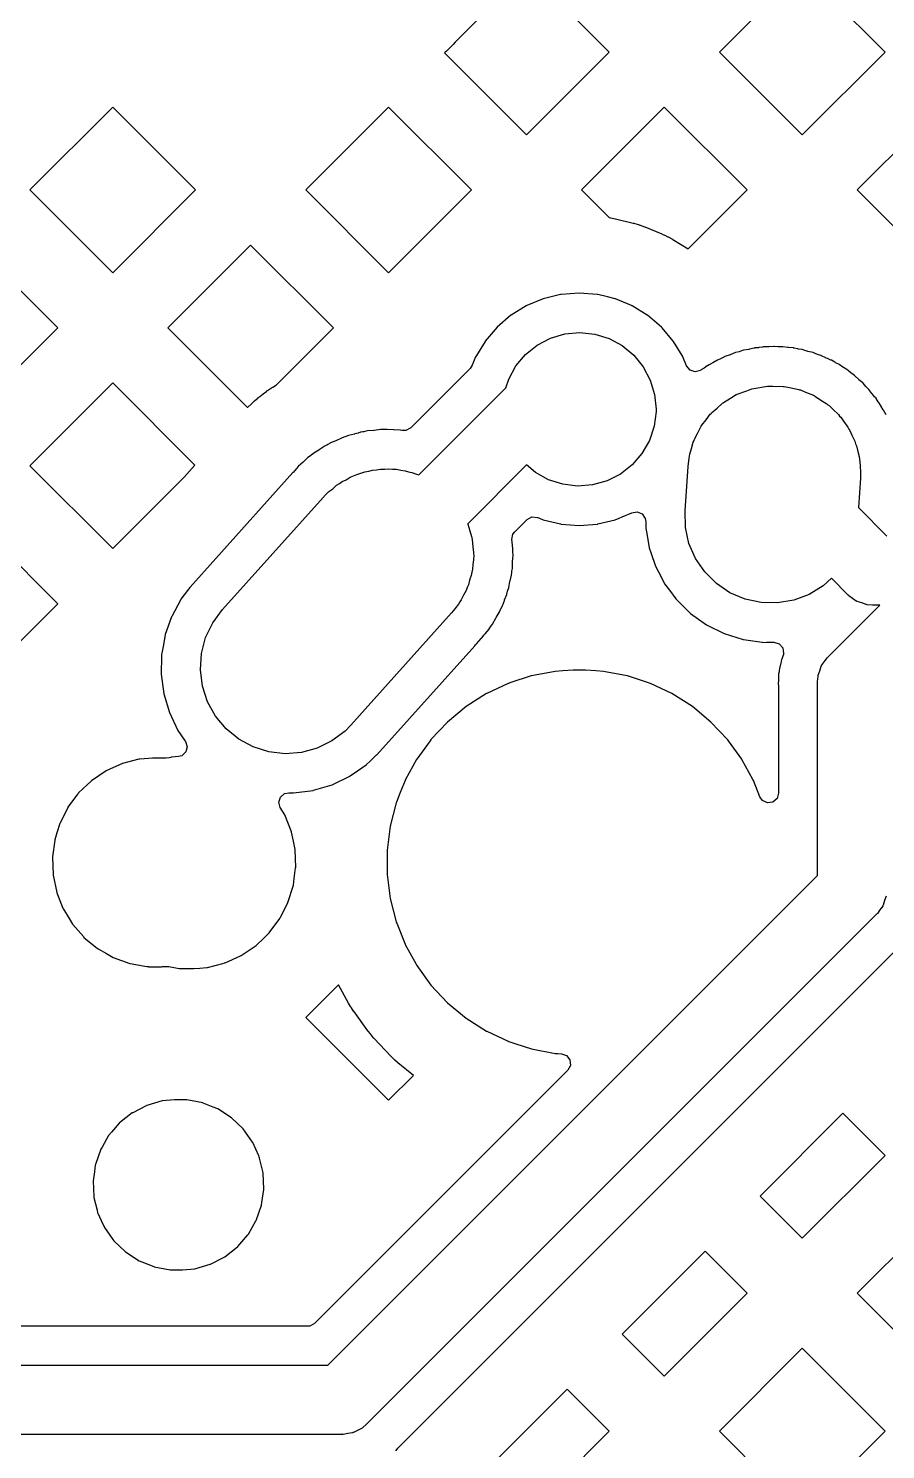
# Model space of a CAD drawing. Extents: x 124.5 to 210, y -114.5 to -26.5.
# Drawn here: x 190.33 to 201.49, y -67.15 to -48.64 of the extents above; entities that cross this region are included whole.
import ezdxf

# ---------------------------------------------------------------- set-up
doc = ezdxf.new("R2010")
doc.units = 0
doc.layers.add('BLACK', color=7, linetype='CONTINUOUS')

msp = doc.modelspace()

# ---------------------------------------------------------------- linework, layer by layer
at = {"layer": 'BLACK', "linetype": 'CONTINUOUS'}
for p, q in [((196.823, -47.8794), (195.884, -48.8181)), ((197.891, -48.9474), (196.823, -47.8794)), ((200.404, -47.8683), (199.325, -48.9474)), ((201.483, -48.9474), (200.404, -47.8683)), ((195.853, -48.854), (195.836, -48.8725)), ((195.858, -48.8493), (195.853, -48.854)), ((195.884, -48.8181), (195.858, -48.8493)), ((195.754, -48.9485), (195.744, -48.9585)), ((195.744, -48.9585), (196.812, -50.0264)), ((195.771, -48.9343), (195.754, -48.9485)), ((195.775, -48.93), (195.771, -48.9343)), ((195.831, -48.877), (195.775, -48.93)), ((195.836, -48.8725), (195.831, -48.877)), ((196.812, -50.0264), (197.891, -48.9474)), ((199.325, -48.9474), (200.404, -50.0264)), ((200.404, -50.0264), (201.483, -48.9474)), ((191.424, -49.6644), (190.345, -50.7434)), ((192.503, -50.7434), (191.424, -49.6644)), ((195.016, -49.6644), (193.937, -50.7434)), ((196.095, -50.7434), (195.016, -49.6644)), ((198.608, -49.6644), (197.529, -50.7434)), ((199.687, -50.7434), (198.608, -49.6644)), ((202.2, -49.6644), (201.121, -50.7434)), ((190.345, -50.7434), (191.424, -51.8225)), ((191.424, -51.8225), (192.503, -50.7434)), ((193.937, -50.7434), (195.016, -51.8225)), ((195.016, -51.8225), (196.095, -50.7434)), ((197.529, -50.7434), (197.889, -51.1033)), ((198.919, -51.5113), (199.687, -50.7434)), ((201.121, -50.7434), (202.2, -51.8225)), ((197.889, -51.1033), (197.905, -51.1059)), ((197.905, -51.1059), (197.91, -51.1067)), ((197.91, -51.1067), (197.969, -51.1184)), ((197.969, -51.1184), (197.973, -51.1195)), ((197.973, -51.1195), (198.204, -51.1749)), ((198.204, -51.1749), (198.209, -51.1762)), ((198.209, -51.1762), (198.267, -51.1924)), ((198.267, -51.1924), (198.271, -51.1938)), ((198.271, -51.1938), (198.29, -51.2)), ((198.29, -51.2), (198.295, -51.2016)), ((198.295, -51.2016), (198.351, -51.2223)), ((198.351, -51.2223), (198.356, -51.2241)), ((198.356, -51.2241), (198.575, -51.3149)), ((198.575, -51.3149), (198.58, -51.3169)), ((198.58, -51.3169), (198.634, -51.342)), ((198.634, -51.342), (198.638, -51.3441)), ((198.638, -51.3441), (198.656, -51.3531)), ((198.656, -51.3531), (198.66, -51.3554)), ((198.66, -51.3554), (198.713, -51.3847)), ((198.713, -51.3847), (198.717, -51.3872)), ((198.717, -51.3872), (198.919, -51.5112)), ((190.707, -52.5395), (189.628, -51.4604)), ((193.22, -51.4604), (192.141, -52.5395)), ((194.299, -52.5395), (193.22, -51.4604)), ((198.919, -51.5112), (198.919, -51.5113)), ((197.028, -52.1628), (196.818, -52.2499)), ((197.032, -52.1609), (197.028, -52.1628)), ((197.028, -52.1628), (197.028, -52.1628)), ((197.133, -52.1367), (197.032, -52.1609)), ((197.258, -52.1066), (197.133, -52.1367)), ((197.263, -52.1055), (197.258, -52.1066)), ((197.258, -52.1066), (197.258, -52.1066)), ((197.5, -52.0868), (197.263, -52.1055)), ((197.737, -52.1055), (197.5, -52.0868)), ((197.742, -52.1066), (197.737, -52.1055)), ((197.867, -52.1367), (197.742, -52.1066)), ((197.742, -52.1066), (197.742, -52.1066)), ((197.968, -52.1609), (197.867, -52.1367)), ((197.972, -52.1628), (197.968, -52.1609)), ((198.182, -52.2499), (197.972, -52.1628)), ((197.972, -52.1628), (197.972, -52.1628)), ((196.611, -52.3758), (196.43, -52.53)), ((196.615, -52.3732), (196.611, -52.3758)), ((196.809, -52.2543), (196.615, -52.3732)), ((196.615, -52.3732), (196.615, -52.3732)), ((196.813, -52.2518), (196.809, -52.2543)), ((196.818, -52.2499), (196.813, -52.2518)), ((196.818, -52.2499), (196.818, -52.2499)), ((198.187, -52.2518), (198.182, -52.2499)), ((198.182, -52.2499), (198.182, -52.2499)), ((198.191, -52.2543), (198.187, -52.2518)), ((198.385, -52.3732), (198.191, -52.2543)), ((198.389, -52.3758), (198.385, -52.3732)), ((198.385, -52.3732), (198.385, -52.3732)), ((198.57, -52.53), (198.389, -52.3758)), ((189.628, -53.6185), (190.707, -52.5395)), ((192.141, -52.5395), (193.177, -53.5756)), ((193.565, -53.2738), (194.299, -52.5395)), ((196.43, -52.53), (196.276, -52.7106)), ((198.578, -52.5395), (198.57, -52.53)), ((198.724, -52.7106), (198.578, -52.5395)), ((196.273, -52.7148), (196.16, -52.8992)), ((196.276, -52.7106), (196.273, -52.7148)), ((196.273, -52.7148), (196.273, -52.7148)), ((196.952, -52.7632), (197.125, -52.6728)), ((197.125, -52.6728), (197.313, -52.6177)), ((197.313, -52.6177), (197.507, -52.6)), ((197.507, -52.6), (197.701, -52.6204)), ((197.701, -52.6204), (197.888, -52.6781)), ((197.888, -52.6781), (198.059, -52.771)), ((198.727, -52.7148), (198.724, -52.7106)), ((198.84, -52.8992), (198.727, -52.7148)), ((198.727, -52.7148), (198.727, -52.7148)), ((196.15, -52.9176), (196.105, -53.0259)), ((196.152, -52.913), (196.15, -52.9176)), ((196.15, -52.9176), (196.15, -52.9176)), ((196.16, -52.8992), (196.152, -52.913)), ((196.675, -53.035), (196.8, -52.8855)), ((196.8, -52.8855), (196.952, -52.7632)), ((198.059, -52.771), (198.21, -52.8954)), ((198.21, -52.8954), (198.333, -53.0466)), ((198.848, -52.913), (198.84, -52.8992)), ((198.85, -52.9176), (198.848, -52.913)), ((198.898, -53.0331), (198.85, -52.9176)), ((198.85, -52.9176), (198.85, -52.9176)), ((199.392, -52.9151), (199.35, -52.9371)), ((199.397, -52.9128), (199.392, -52.9151)), ((199.392, -52.9151), (199.392, -52.9151)), ((199.465, -52.8899), (199.397, -52.9128)), ((199.473, -52.8869), (199.465, -52.8899)), ((199.534, -52.8616), (199.473, -52.8869)), ((199.581, -52.8504), (199.534, -52.8616)), ((199.591, -52.8473), (199.581, -52.8504)), ((199.64, -52.8308), (199.591, -52.8473)), ((199.645, -52.83), (199.64, -52.8308)), ((199.71, -52.819), (199.645, -52.83)), ((199.645, -52.83), (199.645, -52.83)), ((199.718, -52.8173), (199.71, -52.819)), ((199.779, -52.8028), (199.718, -52.8173)), ((199.784, -52.8016), (199.779, -52.8028)), ((199.779, -52.8028), (199.779, -52.8028)), ((199.789, -52.8012), (199.784, -52.8016)), ((199.833, -52.7978), (199.789, -52.8012)), ((199.789, -52.8012), (199.789, -52.8012)), ((199.844, -52.7964), (199.833, -52.7978)), ((199.889, -52.7887), (199.844, -52.7964)), ((199.894, -52.7879), (199.889, -52.7887)), ((199.889, -52.7887), (199.889, -52.7887)), ((199.899, -52.7879), (199.894, -52.7879)), ((199.961, -52.7872), (199.899, -52.7879)), ((199.899, -52.7879), (199.899, -52.7879)), ((199.964, -52.7872), (199.961, -52.7872)), ((199.972, -52.7868), (199.964, -52.7872)), ((200.035, -52.7818), (199.972, -52.7868)), ((200.04, -52.7814), (200.035, -52.7818)), ((200.045, -52.7818), (200.04, -52.7814)), ((200.09, -52.7854), (200.045, -52.7818)), ((200.101, -52.7857), (200.09, -52.7854)), ((200.127, -52.7855), (200.101, -52.7857)), ((200.151, -52.7852), (200.127, -52.7855)), ((200.219, -52.7952), (200.151, -52.7852)), ((200.227, -52.7962), (200.219, -52.7952)), ((200.291, -52.8012), (200.227, -52.7962)), ((200.296, -52.8016), (200.291, -52.8012)), ((200.291, -52.8012), (200.291, -52.8012)), ((200.301, -52.8028), (200.296, -52.8016)), ((200.346, -52.8134), (200.301, -52.8028)), ((200.301, -52.8028), (200.301, -52.8028)), ((200.357, -52.8156), (200.346, -52.8134)), ((200.4, -52.822), (200.357, -52.8156)), ((200.405, -52.8228), (200.4, -52.822)), ((200.4, -52.822), (200.4, -52.822)), ((200.453, -52.8376), (200.405, -52.8228)), ((200.47, -52.843), (200.453, -52.8376)), ((200.478, -52.8452), (200.47, -52.843)), ((200.546, -52.8616), (200.478, -52.8452)), ((200.583, -52.877), (200.546, -52.8616)), ((200.594, -52.8813), (200.583, -52.877)), ((200.604, -52.8851), (200.594, -52.8813)), ((200.646, -52.8982), (200.604, -52.8851)), ((200.651, -52.8997), (200.646, -52.8982)), ((200.646, -52.8982), (200.646, -52.8982)), ((200.655, -52.9019), (200.651, -52.8997)), ((200.71, -52.9292), (200.655, -52.9019)), ((200.655, -52.9019), (200.655, -52.9019)), ((200.718, -52.9328), (200.71, -52.9292)), ((200.735, -52.9397), (200.718, -52.9328)), ((196.078, -53.0668), (195.305, -53.8398)), ((196.105, -53.0259), (196.078, -53.0668)), ((196.581, -53.2061), (196.675, -53.035)), ((198.333, -53.0466), (198.425, -53.2189)), ((198.944, -53.0894), (198.898, -53.0331)), ((199.012, -53.1109), (198.944, -53.0894)), ((199.08, -53.0923), (199.012, -53.1109)), ((199.081, -53.0918), (199.08, -53.0923)), ((199.117, -53.0699), (199.081, -53.0918)), ((199.126, -53.0636), (199.117, -53.0699)), ((199.165, -53.0349), (199.126, -53.0636)), ((199.169, -53.0319), (199.165, -53.0349)), ((199.194, -53.019), (199.169, -53.0319)), ((199.233, -52.9983), (199.194, -53.019)), ((199.241, -52.9941), (199.233, -52.9983)), ((199.292, -52.9626), (199.241, -52.9941)), ((199.296, -52.96), (199.292, -52.9626)), ((199.292, -52.9626), (199.292, -52.9626)), ((199.301, -52.9581), (199.296, -52.96)), ((199.34, -52.9419), (199.301, -52.9581)), ((199.301, -52.9581), (199.301, -52.9581)), ((199.35, -52.9371), (199.34, -52.9419)), ((200.779, -52.9581), (200.735, -52.9397)), ((200.784, -52.96), (200.779, -52.9581)), ((200.779, -52.9581), (200.779, -52.9581)), ((200.808, -52.9747), (200.784, -52.96)), ((200.828, -52.9873), (200.808, -52.9747)), ((200.838, -52.9927), (200.828, -52.9873)), ((200.881, -53.014), (200.838, -52.9927)), ((200.885, -53.0169), (200.881, -53.014)), ((200.934, -53.0519), (200.885, -53.0169)), ((200.885, -53.0169), (200.885, -53.0169)), ((200.942, -53.0567), (200.934, -53.0519)), ((200.999, -53.0918), (200.942, -53.0567)), ((201.003, -53.0944), (200.999, -53.0918)), ((200.999, -53.0918), (200.999, -53.0918)), ((201.007, -53.0976), (201.003, -53.0944)), ((201.043, -53.1287), (201.007, -53.0976)), ((201.007, -53.0976), (201.007, -53.0976)), ((191.424, -53.2565), (190.345, -54.3355)), ((192.495, -54.3276), (191.424, -53.2565)), ((193.507, -53.3098), (193.555, -53.2802)), ((193.555, -53.2802), (193.565, -53.2738)), ((196.545, -53.3184), (196.581, -53.2061)), ((198.425, -53.2189), (198.481, -53.4058)), ((199.749, -53.3333), (199.952, -53.2985)), ((199.952, -53.2985), (199.954, -53.2985)), ((199.954, -53.2985), (199.957, -53.298)), ((199.957, -53.298), (200.02, -53.2994)), ((200.02, -53.2994), (200.158, -53.3012)), ((200.158, -53.3012), (200.164, -53.3025)), ((200.164, -53.3025), (200.171, -53.3027)), ((200.171, -53.3027), (200.24, -53.3176)), ((201.052, -53.1356), (201.043, -53.1287)), ((201.087, -53.1601), (201.052, -53.1356)), ((201.091, -53.1629), (201.087, -53.1601)), ((201.087, -53.1601), (201.087, -53.1601)), ((201.094, -53.1664), (201.091, -53.1629)), ((201.137, -53.2081), (201.094, -53.1664)), ((201.143, -53.2139), (201.137, -53.2081)), ((201.193, -53.2565), (201.143, -53.2139)), ((201.199, -53.2614), (201.193, -53.2565)), ((201.233, -53.3021), (201.199, -53.2614)), ((201.241, -53.3103), (201.233, -53.3021)), ((193.271, -53.4908), (193.316, -53.4512)), ((193.316, -53.4512), (193.32, -53.448)), ((193.32, -53.448), (193.335, -53.4356)), ((193.335, -53.4356), (193.339, -53.4325)), ((193.339, -53.4325), (193.385, -53.3981)), ((193.385, -53.3981), (193.429, -53.3632)), ((193.429, -53.3632), (193.433, -53.3602)), ((193.433, -53.3602), (193.449, -53.3486)), ((193.449, -53.3486), (193.453, -53.3457)), ((193.453, -53.3457), (193.503, -53.3125)), ((193.503, -53.3125), (193.507, -53.3098)), ((195.409, -54.4546), (196.545, -53.3184)), ((198.481, -53.4058), (198.5, -53.6)), ((199.379, -53.5099), (199.468, -53.4566)), ((199.468, -53.4566), (199.546, -53.4088)), ((199.546, -53.4088), (199.552, -53.4066)), ((199.552, -53.4066), (199.556, -53.4046)), ((199.556, -53.4046), (199.681, -53.3584)), ((199.681, -53.3584), (199.746, -53.3338)), ((199.746, -53.3338), (199.748, -53.3335)), ((199.748, -53.3335), (199.749, -53.3333)), ((200.24, -53.3176), (200.36, -53.3413)), ((200.36, -53.3413), (200.37, -53.3456)), ((200.37, -53.3456), (200.38, -53.3476)), ((200.38, -53.3476), (200.446, -53.3758)), ((200.446, -53.3758), (200.551, -53.4176)), ((200.551, -53.4176), (200.564, -53.4262)), ((200.564, -53.4262), (200.576, -53.4313)), ((200.576, -53.4313), (200.635, -53.4707)), ((200.635, -53.4707), (200.725, -53.5275)), ((201.274, -53.3428), (201.241, -53.3103)), ((201.312, -53.3941), (201.274, -53.3428)), ((201.318, -53.4008), (201.312, -53.3941)), ((201.347, -53.4353), (201.318, -53.4008)), ((201.366, -53.4569), (201.347, -53.4353)), ((201.368, -53.4611), (201.366, -53.4569)), ((201.394, -53.503), (201.368, -53.4611)), ((201.368, -53.4611), (201.368, -53.4611)), ((193.177, -53.5756), (193.179, -53.5736)), ((193.179, -53.5736), (193.183, -53.5703)), ((193.183, -53.5703), (193.226, -53.5335)), ((193.226, -53.5335), (193.267, -53.4941)), ((193.267, -53.4941), (193.271, -53.4908)), ((198.5, -53.6279), (198.475, -53.8215)), ((198.5, -53.6), (198.5, -53.6279)), ((199.151, -53.7385), (199.206, -53.6643)), ((199.206, -53.6643), (199.217, -53.6543)), ((199.217, -53.6543), (199.224, -53.6456)), ((199.224, -53.6456), (199.295, -53.5836)), ((199.295, -53.5836), (199.364, -53.5203)), ((199.364, -53.5203), (199.373, -53.5148)), ((199.373, -53.5148), (199.379, -53.5099)), ((200.725, -53.5275), (200.74, -53.5415)), ((200.74, -53.5415), (200.754, -53.5506)), ((200.754, -53.5506), (200.802, -53.5989)), ((200.802, -53.5989), (200.876, -53.6672)), ((200.876, -53.6672), (200.891, -53.6875)), ((201.4, -53.5123), (201.394, -53.503)), ((201.425, -53.5453), (201.4, -53.5123)), ((201.428, -53.5492), (201.425, -53.5453)), ((201.425, -53.5453), (201.425, -53.5453)), ((201.43, -53.5536), (201.428, -53.5492)), ((201.457, -53.6052), (201.43, -53.5536)), ((201.43, -53.5536), (201.43, -53.5536)), ((201.461, -53.6127), (201.457, -53.6052)), ((201.497, -53.6719), (201.461, -53.6127)), ((195.305, -53.8398), (195.242, -53.8738)), ((198.475, -53.8215), (198.414, -54.0067)), ((199.039, -53.9164), (199.078, -53.8355)), ((199.078, -53.8355), (199.09, -53.8202)), ((199.09, -53.8202), (199.096, -53.8073)), ((199.096, -53.8073), (199.151, -53.7385)), ((200.891, -53.6875), (200.905, -53.7014)), ((200.905, -53.7014), (200.942, -53.7559)), ((200.942, -53.7559), (200.999, -53.8322)), ((200.999, -53.8322), (201.012, -53.8589)), ((194.256, -54.04), (194.224, -54.0598)), ((194.261, -54.0381), (194.256, -54.04)), ((194.331, -54.0091), (194.261, -54.0381)), ((194.261, -54.0381), (194.261, -54.0381)), ((194.337, -54.0064), (194.331, -54.0091)), ((194.396, -53.9779), (194.337, -54.0064)), ((194.41, -53.9713), (194.396, -53.9779)), ((194.447, -53.9604), (194.41, -53.9713)), ((194.459, -53.9561), (194.447, -53.9604)), ((194.494, -53.9416), (194.459, -53.9561)), ((194.572, -53.9228), (194.494, -53.9416)), ((194.579, -53.921), (194.572, -53.9228)), ((194.619, -53.9091), (194.579, -53.921)), ((194.652, -53.8993), (194.619, -53.9091)), ((194.657, -53.8978), (194.652, -53.8993)), ((194.652, -53.8993), (194.652, -53.8993)), ((194.661, -53.8972), (194.657, -53.8978)), ((194.681, -53.8945), (194.661, -53.8972)), ((194.661, -53.8972), (194.661, -53.8972)), ((194.694, -53.8928), (194.681, -53.8945)), ((194.707, -53.8904), (194.694, -53.8928)), ((194.744, -53.8816), (194.707, -53.8904)), ((194.824, -53.8753), (194.744, -53.8816)), ((194.831, -53.8746), (194.824, -53.8753)), ((194.911, -53.8638), (194.831, -53.8746)), ((194.916, -53.864), (194.911, -53.8638)), ((194.949, -53.8648), (194.916, -53.864)), ((194.916, -53.864), (194.916, -53.864)), ((194.962, -53.8644), (194.949, -53.8648)), ((194.995, -53.8618), (194.962, -53.8644)), ((195, -53.8614), (194.995, -53.8618)), ((194.995, -53.8618), (194.995, -53.8618)), ((195.081, -53.8678), (195, -53.8614)), ((195.087, -53.8681), (195.081, -53.8678)), ((195.168, -53.8701), (195.087, -53.8681)), ((195.173, -53.871), (195.168, -53.8701)), ((195.193, -53.8746), (195.173, -53.871)), ((195.173, -53.871), (195.173, -53.871)), ((195.242, -53.8738), (195.193, -53.8746)), ((198.414, -54.0067), (198.317, -54.1764)), ((198.963, -54.1113), (198.985, -54.0278)), ((198.985, -54.0278), (198.995, -54.007)), ((198.995, -54.007), (199.001, -53.9895)), ((199.001, -53.9895), (199.039, -53.9164)), ((201.012, -53.8589), (201.025, -53.878)), ((201.025, -53.878), (201.051, -53.9362)), ((201.051, -53.9362), (201.09, -54.0168)), ((201.09, -54.0168), (201.1, -54.0499)), ((193.967, -54.2284), (193.908, -54.2844)), ((193.998, -54.2068), (193.967, -54.2284)), ((194.008, -54.1989), (193.998, -54.2068)), ((194.037, -54.1744), (194.008, -54.1989)), ((194.041, -54.1718), (194.037, -54.1744)), ((194.106, -54.1322), (194.041, -54.1718)), ((194.041, -54.1718), (194.041, -54.1718)), ((194.111, -54.1285), (194.106, -54.1322)), ((194.178, -54.0824), (194.111, -54.1285)), ((194.183, -54.0803), (194.178, -54.0824)), ((194.213, -54.066), (194.183, -54.0803)), ((194.183, -54.0803), (194.183, -54.0803)), ((194.224, -54.0598), (194.213, -54.066)), ((198.317, -54.1764), (198.19, -54.3242)), ((198.93, -54.2343), (198.937, -54.208)), ((198.937, -54.208), (198.94, -54.1861)), ((198.94, -54.1861), (198.963, -54.1113)), ((201.1, -54.0499), (201.11, -54.0742)), ((201.11, -54.0742), (201.123, -54.1335)), ((201.123, -54.1335), (201.146, -54.215)), ((201.146, -54.215), (201.15, -54.2537)), ((190.345, -54.3355), (191.424, -55.4146)), ((192.356, -54.4824), (192.495, -54.3276)), ((193.838, -54.3451), (193.772, -54.4224)), ((193.841, -54.3414), (193.838, -54.3451)), ((193.838, -54.3451), (193.838, -54.3451)), ((193.845, -54.3382), (193.841, -54.3414)), ((193.903, -54.2889), (193.845, -54.3382)), ((193.845, -54.3382), (193.845, -54.3382)), ((193.908, -54.2844), (193.903, -54.2889)), ((194.654, -54.4334), (194.709, -54.4133)), ((194.709, -54.4133), (194.761, -54.4044)), ((194.761, -54.4044), (194.809, -54.3914)), ((194.809, -54.3914), (194.859, -54.3876)), ((194.859, -54.3876), (194.912, -54.3785)), ((194.912, -54.3785), (194.969, -54.3792)), ((194.969, -54.3792), (195.022, -54.3752)), ((195.022, -54.3752), (195.068, -54.3805)), ((195.068, -54.3805), (195.118, -54.3812)), ((195.118, -54.3812), (195.178, -54.3931)), ((195.178, -54.3931), (195.234, -54.3996)), ((195.234, -54.3996), (195.275, -54.4124)), ((195.275, -54.4124), (195.32, -54.4213)), ((196.814, -54.3227), (196.047, -55.0897)), ((196.929, -54.4211), (196.814, -54.3227)), ((198.19, -54.3242), (198.036, -54.4443)), ((198.878, -54.9235), (198.917, -54.3435)), ((198.917, -54.3435), (198.93, -54.2343)), ((201.15, -54.2537), (201.156, -54.2829)), ((201.156, -54.2829), (201.158, -54.3408)), ((201.158, -54.3408), (201.165, -54.42)), ((191.424, -55.4146), (192.356, -54.4824)), ((193.77, -54.4247), (192.433, -55.915)), ((193.772, -54.4224), (193.77, -54.4247)), ((194.289, -54.6338), (194.339, -54.5899)), ((194.339, -54.5899), (194.377, -54.5671)), ((194.377, -54.5671), (194.411, -54.5418)), ((194.411, -54.5418), (194.462, -54.5165)), ((194.462, -54.5165), (194.516, -54.4846)), ((194.516, -54.4846), (194.561, -54.4678)), ((194.561, -54.4678), (194.602, -54.4476)), ((194.602, -54.4476), (194.654, -54.4334)), ((195.32, -54.4213), (195.381, -54.4457)), ((195.381, -54.4457), (195.409, -54.4546)), ((197.1, -54.5164), (196.929, -54.4211)), ((197.285, -54.5767), (197.1, -54.5164)), ((197.479, -54.5998), (197.285, -54.5767)), ((197.674, -54.5848), (197.479, -54.5998)), ((197.862, -54.5323), (197.674, -54.5848)), ((198.036, -54.4443), (197.862, -54.5323)), ((201.162, -54.4965), (201.136, -54.8794)), ((201.163, -54.4789), (201.162, -54.4905)), ((201.162, -54.4905), (201.162, -54.4965)), ((201.165, -54.42), (201.163, -54.4789)), ((192.853, -56.2087), (194.163, -54.7487)), ((194.163, -54.7487), (194.178, -54.7332)), ((194.178, -54.7332), (194.184, -54.7256)), ((194.184, -54.7256), (194.195, -54.7155)), ((194.195, -54.7155), (194.24, -54.6706)), ((194.24, -54.6706), (194.289, -54.6338)), ((198.059, -55.0013), (198.187, -54.9482)), ((198.187, -54.9488), (198.254, -54.9363)), ((198.187, -54.9482), (198.187, -54.9488)), ((198.254, -54.9363), (198.319, -54.963)), ((198.319, -54.963), (198.36, -55.021)), ((198.883, -55.1371), (198.878, -54.9235)), ((201.136, -54.8794), (201.506, -55.25)), ((190.707, -56.1316), (189.628, -55.0525)), ((196.047, -55.0897), (196.05, -55.0968)), ((196.05, -55.0968), (196.075, -55.1832)), ((196.659, -55.1965), (196.82, -55.0354)), ((196.82, -55.0354), (196.882, -55.0013)), ((196.882, -55.0013), (196.957, -55.0081)), ((196.957, -55.0081), (196.981, -55.0176)), ((196.981, -55.0176), (197.032, -55.0391)), ((197.032, -55.0391), (197.088, -55.0525)), ((197.088, -55.0525), (197.258, -55.0934)), ((197.258, -55.0934), (197.258, -55.0934)), ((197.258, -55.0934), (197.263, -55.0945)), ((197.263, -55.0945), (197.5, -55.1132)), ((197.5, -55.1132), (197.737, -55.0945)), ((197.737, -55.0945), (197.742, -55.0934)), ((197.742, -55.0934), (197.912, -55.0525)), ((197.742, -55.0934), (197.742, -55.0934)), ((197.912, -55.0525), (197.968, -55.0391)), ((197.968, -55.0391), (198.019, -55.0176)), ((198.019, -55.0176), (198.059, -55.0013)), ((198.36, -55.021), (198.367, -55.0603)), ((198.367, -55.0603), (198.368, -55.1307)), ((198.368, -55.1307), (198.368, -55.1457)), ((198.368, -55.1457), (198.385, -55.2437)), ((198.929, -55.3458), (198.883, -55.1371)), ((196.075, -55.1832), (196.098, -55.2546)), ((196.098, -55.2546), (196.1, -55.2746)), ((196.1, -55.2746), (196.106, -55.295)), ((196.106, -55.295), (196.115, -55.3903)), ((196.622, -55.2955), (196.637, -55.226)), ((196.625, -55.3245), (196.622, -55.2955)), ((196.625, -55.3313), (196.625, -55.3245)), ((196.636, -55.4114), (196.625, -55.3313)), ((196.637, -55.226), (196.659, -55.1965)), ((198.385, -55.2437), (198.407, -55.3788)), ((196.115, -55.3903), (196.124, -55.4666)), ((196.124, -55.4666), (196.123, -55.4829)), ((196.123, -55.4829), (196.125, -55.5)), ((196.125, -55.5), (196.123, -55.5589)), ((196.635, -55.4492), (196.636, -55.4163)), ((196.636, -55.4621), (196.635, -55.4492)), ((196.635, -55.5441), (196.639, -55.5)), ((196.636, -55.4163), (196.636, -55.4114)), ((196.636, -55.4163), (196.636, -55.4163)), ((196.638, -55.4951), (196.636, -55.4621)), ((196.639, -55.5), (196.638, -55.4951)), ((198.407, -55.3788), (198.411, -55.3992)), ((198.411, -55.3992), (198.412, -55.4039)), ((198.412, -55.4039), (198.432, -55.4633)), ((198.432, -55.4633), (198.493, -55.6429)), ((199.014, -55.542), (198.929, -55.3458)), ((196.111, -55.6799), (196.1, -55.7194)), ((196.114, -55.6219), (196.111, -55.6799)), ((196.123, -55.5589), (196.114, -55.6219)), ((196.621, -55.7184), (196.623, -55.7056)), ((196.623, -55.7056), (196.629, -55.6733)), ((196.629, -55.6733), (196.63, -55.6684)), ((196.629, -55.6733), (196.629, -55.6733)), ((196.63, -55.6684), (196.632, -55.5877)), ((196.632, -55.5809), (196.635, -55.5441)), ((196.632, -55.5877), (196.632, -55.5809)), ((198.493, -55.6429), (198.532, -55.7184)), ((199.134, -55.7186), (199.014, -55.542)), ((196.056, -55.8866), (196.04, -55.9201)), ((196.072, -55.8271), (196.056, -55.8866)), ((196.094, -55.7626), (196.072, -55.8271)), ((196.1, -55.7194), (196.094, -55.7626)), ((196.583, -55.9213), (196.598, -55.8419)), ((196.598, -55.8419), (196.599, -55.8352)), ((196.599, -55.8352), (196.617, -55.7611)), ((196.617, -55.7611), (196.618, -55.7563)), ((196.617, -55.7611), (196.617, -55.7611)), ((196.618, -55.7563), (196.62, -55.7303)), ((196.62, -55.7303), (196.621, -55.7184)), ((198.532, -55.7184), (198.588, -55.8242)), ((198.588, -55.8242), (198.612, -55.8707)), ((198.612, -55.8707), (198.674, -55.9547)), ((199.286, -55.8693), (199.134, -55.7186)), ((199.463, -55.9887), (199.286, -55.8693)), ((200.784, -55.8006), (200.675, -55.8996)), ((201.002, -56.0182), (200.784, -55.8006)), ((192.31, -56.0771), (192.192, -56.2962)), ((192.312, -56.0743), (192.31, -56.0771)), ((192.314, -56.07), (192.312, -56.0743)), ((192.324, -56.0572), (192.314, -56.07)), ((192.43, -55.9188), (192.324, -56.0572)), ((192.431, -55.9169), (192.43, -55.9188)), ((192.43, -55.9188), (192.43, -55.9188)), ((192.433, -55.915), (192.431, -55.9169)), ((192.433, -55.915), (192.433, -55.915)), ((195.992, -56.0209), (195.964, -56.0794)), ((196.028, -55.9576), (195.992, -56.0209)), ((196.04, -55.9201), (196.028, -55.9576)), ((196.527, -56.0813), (196.556, -56.0109)), ((196.556, -56.0109), (196.558, -56.0063)), ((196.558, -56.0063), (196.567, -55.9694)), ((196.567, -55.9694), (196.571, -55.957)), ((196.571, -55.957), (196.582, -55.926)), ((196.582, -55.926), (196.583, -55.9213)), ((196.582, -55.926), (196.582, -55.926)), ((198.674, -55.9547), (198.76, -56.07)), ((198.76, -56.07), (198.765, -56.0771)), ((198.765, -56.0771), (198.769, -56.0806)), ((199.66, -56.0723), (199.463, -55.9887)), ((199.869, -56.1173), (199.66, -56.0723)), ((200.493, -56.0111), (200.293, -56.0862)), ((200.675, -55.8996), (200.493, -56.0111)), ((201.008, -56.0224), (201.002, -56.0182)), ((201.012, -56.028), (201.008, -56.0224)), ((201.061, -56.0621), (201.012, -56.028)), ((201.109, -56.0977), (201.061, -56.0621)), ((189.628, -57.2106), (190.707, -56.1316)), ((192.726, -56.3806), (192.853, -56.2087)), ((195.837, -56.2513), (194.527, -57.7113)), ((195.878, -56.1966), (195.837, -56.2513)), ((195.927, -56.1372), (195.878, -56.1966)), ((195.944, -56.1063), (195.927, -56.1372)), ((195.964, -56.0794), (195.944, -56.1063)), ((196.418, -56.3131), (196.457, -56.2481)), ((196.457, -56.2481), (196.46, -56.2439)), ((196.46, -56.2439), (196.462, -56.2393)), ((196.462, -56.2393), (196.475, -56.2088)), ((196.462, -56.2393), (196.462, -56.2393)), ((196.475, -56.2088), (196.48, -56.1971)), ((196.48, -56.1971), (196.496, -56.1682)), ((196.496, -56.1682), (196.498, -56.1638)), ((196.496, -56.1682), (196.496, -56.1682)), ((196.498, -56.1638), (196.5, -56.1592)), ((196.5, -56.1592), (196.525, -56.0877)), ((196.5, -56.1592), (196.5, -56.1592)), ((196.525, -56.0877), (196.527, -56.0813)), ((198.769, -56.0806), (198.769, -56.0806)), ((198.769, -56.0806), (198.795, -56.1067)), ((198.795, -56.1067), (198.949, -56.257)), ((198.949, -56.257), (199.159, -56.406)), ((200.082, -56.122), (199.869, -56.1173)), ((200.293, -56.0862), (200.082, -56.122)), ((200.737, -56.8268), (201.414, -56.15)), ((201.116, -56.1001), (201.109, -56.0977)), ((201.122, -56.1041), (201.116, -56.1001)), ((201.179, -56.1222), (201.122, -56.1041)), ((201.236, -56.142), (201.179, -56.1222)), ((201.243, -56.1423), (201.236, -56.142)), ((201.25, -56.1445), (201.243, -56.1423)), ((201.32, -56.15), (201.25, -56.1445)), ((201.414, -56.15), (201.32, -56.15)), ((192.19, -56.3008), (192.108, -56.534)), ((192.192, -56.2962), (192.19, -56.3008)), ((192.19, -56.3008), (192.19, -56.3008)), ((192.634, -56.5734), (192.726, -56.3806)), ((196.328, -56.4589), (196.345, -56.4307)), ((196.345, -56.4307), (196.353, -56.42)), ((196.353, -56.42), (196.373, -56.394)), ((196.373, -56.3939), (196.376, -56.39)), ((196.373, -56.394), (196.373, -56.3939)), ((196.376, -56.39), (196.414, -56.319)), ((196.414, -56.319), (196.418, -56.3131)), ((199.159, -56.406), (199.389, -56.5203)), ((192.107, -56.5387), (192.079, -56.6893)), ((192.108, -56.534), (192.107, -56.5387)), ((192.108, -56.534), (192.108, -56.534)), ((192.579, -56.7801), (192.634, -56.5734)), ((196.162, -56.6549), (196.221, -56.5852)), ((196.221, -56.5852), (196.229, -56.5768)), ((196.229, -56.5768), (196.231, -56.5745)), ((196.231, -56.5745), (196.247, -56.5556)), ((196.247, -56.5556), (196.259, -56.5431)), ((196.259, -56.5431), (196.262, -56.5382)), ((196.262, -56.5382), (196.269, -56.5301)), ((196.269, -56.5301), (196.273, -56.5249)), ((196.273, -56.5249), (196.326, -56.4631)), ((196.326, -56.4631), (196.328, -56.4589)), ((196.328, -56.4589), (196.328, -56.4589)), ((199.389, -56.5203), (199.634, -56.5972)), ((199.634, -56.5972), (199.639, -56.5979)), ((199.639, -56.5979), (199.639, -56.5979)), ((199.639, -56.5979), (199.884, -56.634)), ((199.884, -56.634), (199.884, -56.634)), ((199.884, -56.634), (199.889, -56.6348)), ((199.889, -56.6348), (199.937, -56.6342)), ((199.937, -56.6342), (200.036, -56.6332)), ((200.036, -56.6332), (200.104, -56.6525)), ((192.06, -56.7916), (192.059, -56.8537)), ((192.063, -56.775), (192.06, -56.7916)), ((192.079, -56.6893), (192.063, -56.775)), ((192.565, -56.9934), (192.579, -56.7801)), ((194.863, -58.0987), (196.138, -56.678)), ((196.138, -56.678), (196.15, -56.6663)), ((196.15, -56.6663), (196.155, -56.6618)), ((196.155, -56.6618), (196.159, -56.6586)), ((196.155, -56.6618), (196.155, -56.6618)), ((196.159, -56.6586), (196.162, -56.6549)), ((196.162, -56.6549), (196.162, -56.6549)), ((200.104, -56.6525), (200.151, -56.7057)), ((200.153, -56.8134), (200.147, -56.8287)), ((200.151, -56.7057), (200.162, -56.7758)), ((200.159, -56.7939), (200.153, -56.8134)), ((200.162, -56.7758), (200.159, -56.7939)), ((192.059, -56.8537), (192.055, -57.0122)), ((192.592, -57.2054), (192.565, -56.9934)), ((197.419, -56.9977), (197.285, -57.0062)), ((197.421, -56.9976), (197.419, -56.9977)), ((197.419, -56.9977), (197.419, -56.9977)), ((197.579, -56.9976), (197.421, -56.9976)), ((197.581, -56.9977), (197.579, -56.9976)), ((197.715, -57.0062), (197.581, -56.9977)), ((197.581, -56.9977), (197.581, -56.9977)), ((200.105, -57.0015), (200.102, -57.0176)), ((200.107, -56.9744), (200.105, -57.0015)), ((200.105, -57.0015), (200.105, -57.0015)), ((200.123, -56.919), (200.107, -56.9744)), ((200.125, -56.9101), (200.123, -56.919)), ((200.135, -56.8599), (200.125, -56.9101)), ((200.137, -56.8537), (200.135, -56.8599)), ((200.135, -56.8599), (200.135, -56.8599)), ((200.147, -56.8287), (200.137, -56.8537)), ((200.613, -57.0607), (200.633, -57.0042)), ((200.633, -57.0042), (200.651, -56.947)), ((200.651, -56.947), (200.655, -56.9412)), ((200.655, -56.9412), (200.657, -56.9344)), ((200.657, -56.9344), (200.693, -56.8862)), ((200.693, -56.8862), (200.727, -56.837)), ((200.727, -56.837), (200.733, -56.8325)), ((200.733, -56.8325), (200.737, -56.8268)), ((192.055, -57.0122), (192.054, -57.0486)), ((192.054, -57.0486), (192.088, -57.3035)), ((196.573, -57.1704), (196.296, -57.3011)), ((196.577, -57.1687), (196.573, -57.1704)), ((196.573, -57.1704), (196.573, -57.1704)), ((196.597, -57.1622), (196.577, -57.1687)), ((196.873, -57.0727), (196.597, -57.1622)), ((196.876, -57.0714), (196.873, -57.0727)), ((196.873, -57.0727), (196.873, -57.0727)), ((197.186, -57.0124), (196.876, -57.0714)), ((197.285, -57.0062), (197.186, -57.0124)), ((197.814, -57.0124), (197.715, -57.0062)), ((198.124, -57.0714), (197.814, -57.0124)), ((198.127, -57.0727), (198.124, -57.0714)), ((198.403, -57.1622), (198.127, -57.0727)), ((198.127, -57.0727), (198.127, -57.0727)), ((198.423, -57.1687), (198.403, -57.1622)), ((198.427, -57.1704), (198.423, -57.1687)), ((198.704, -57.3011), (198.427, -57.1704)), ((198.427, -57.1704), (198.427, -57.1704)), ((200.094, -57.1372), (200.092, -57.1685)), ((200.092, -57.1685), (200.093, -57.1749)), ((200.093, -57.1749), (200.096, -57.1975)), ((200.096, -57.1129), (200.094, -57.1372)), ((200.097, -57.0443), (200.096, -57.0507)), ((200.096, -57.0507), (200.096, -57.1032)), ((200.096, -57.1032), (200.096, -57.1129)), ((200.102, -57.0176), (200.097, -57.0443)), ((200.605, -57.145), (200.611, -57.0746)), ((200.605, -59.6716), (200.605, -57.145)), ((200.611, -57.0746), (200.613, -57.0678)), ((200.613, -57.0678), (200.613, -57.0607)), ((192.088, -57.3035), (192.161, -57.5499)), ((192.658, -57.4086), (192.592, -57.2054)), ((196.292, -57.3028), (196.026, -57.4715)), ((196.296, -57.3011), (196.292, -57.3028)), ((196.296, -57.3011), (196.296, -57.3011)), ((198.708, -57.3028), (198.704, -57.3011)), ((198.704, -57.3011), (198.704, -57.3011)), ((198.974, -57.4715), (198.708, -57.3028)), ((200.096, -57.1975), (200.096, -57.2133)), ((200.096, -57.2133), (200.096, -58.5998)), ((192.161, -57.5499), (192.272, -57.7818)), ((192.762, -57.5956), (192.658, -57.4086)), ((196.026, -57.4715), (195.784, -57.6722)), ((199.216, -57.6722), (198.974, -57.4715)), ((192.899, -57.7597), (192.762, -57.5956)), ((194.527, -57.7113), (194.45, -57.7894)), ((195.784, -57.6722), (195.568, -57.9018)), ((199.432, -57.9018), (199.216, -57.6722)), ((192.272, -57.7818), (192.36, -57.9094)), ((192.36, -57.9094), (192.372, -57.9264)), ((192.372, -57.9264), (192.394, -57.9938)), ((193.064, -57.8949), (192.899, -57.7597)), ((193.252, -57.9963), (193.064, -57.8949)), ((194.279, -57.9182), (194.088, -58.0124)), ((194.45, -57.7894), (194.279, -57.9182)), ((195.557, -57.9164), (195.383, -58.1565)), ((195.566, -57.905), (195.557, -57.9164)), ((195.568, -57.9018), (195.566, -57.905)), ((195.566, -57.905), (195.566, -57.905)), ((199.434, -57.905), (199.432, -57.9018)), ((199.443, -57.9164), (199.434, -57.905)), ((199.434, -57.905), (199.434, -57.905)), ((199.617, -58.1565), (199.443, -57.9164)), ((192.325, -58.1107), (192.279, -58.1235)), ((192.377, -58.0625), (192.325, -58.1107)), ((192.394, -57.9938), (192.377, -58.0625)), ((193.456, -58.0604), (193.252, -57.9963)), ((193.668, -58.0848), (193.456, -58.0604)), ((193.881, -58.0686), (193.668, -58.0848)), ((194.088, -58.0124), (193.881, -58.0686)), ((194.781, -58.1767), (194.861, -58.1004)), ((194.861, -58.1004), (194.863, -58.0987)), ((194.861, -58.1004), (194.861, -58.1004)), ((191.434, -58.265), (191.337, -58.3087)), ((191.542, -58.2162), (191.434, -58.265)), ((191.547, -58.214), (191.542, -58.2162)), ((191.542, -58.2162), (191.542, -58.2162)), ((191.552, -58.2127), (191.547, -58.214)), ((191.765, -58.1574), (191.552, -58.2127)), ((191.552, -58.2127), (191.552, -58.2127)), ((191.77, -58.1561), (191.765, -58.1574)), ((191.765, -58.1574), (191.765, -58.1574)), ((191.776, -58.1556), (191.77, -58.1561)), ((191.891, -58.1458), (191.776, -58.1556)), ((191.776, -58.1556), (191.776, -58.1556)), ((191.942, -58.1415), (191.891, -58.1458)), ((192.104, -58.1415), (191.942, -58.1415)), ((192.106, -58.1416), (192.104, -58.1415)), ((192.121, -58.1423), (192.106, -58.1416)), ((192.106, -58.1416), (192.106, -58.1416)), ((192.159, -58.1384), (192.121, -58.1423)), ((192.181, -58.1327), (192.159, -58.1384)), ((192.186, -58.1313), (192.181, -58.1327)), ((192.181, -58.1327), (192.181, -58.1327)), ((192.191, -58.1309), (192.186, -58.1313)), ((192.235, -58.1272), (192.191, -58.1309)), ((192.191, -58.1309), (192.191, -58.1309)), ((192.279, -58.1235), (192.235, -58.1272)), ((194.612, -58.3087), (194.723, -58.2316)), ((194.723, -58.2316), (194.781, -58.1767)), ((195.381, -58.16), (195.237, -58.4216)), ((195.383, -58.1565), (195.381, -58.16)), ((195.381, -58.16), (195.381, -58.16)), ((199.619, -58.16), (199.617, -58.1565)), ((199.763, -58.4216), (199.619, -58.16)), ((199.619, -58.16), (199.619, -58.16)), ((191.142, -58.4411), (191.092, -58.4887)), ((191.146, -58.4374), (191.142, -58.4411)), ((191.142, -58.4411), (191.142, -58.4411)), ((191.337, -58.3087), (191.146, -58.4374)), ((194.28, -58.4887), (194.512, -58.3776)), ((194.512, -58.3776), (194.517, -58.3737)), ((194.517, -58.3737), (194.612, -58.3087)), ((195.231, -58.4324), (195.169, -58.5889)), ((195.237, -58.4216), (195.231, -58.4324)), ((199.769, -58.4324), (199.763, -58.4216)), ((199.853, -58.6446), (199.769, -58.4324)), ((190.966, -58.614), (190.841, -58.7815)), ((190.976, -58.6009), (190.966, -58.614)), ((190.979, -58.5966), (190.976, -58.6009)), ((191.092, -58.4887), (190.979, -58.5966)), ((193.587, -58.7173), (193.609, -58.6498)), ((193.609, -58.6498), (193.663, -58.6047)), ((193.663, -58.6047), (193.716, -58.5946)), ((193.716, -58.5946), (193.774, -58.596)), ((193.774, -58.596), (193.774, -58.596)), ((193.774, -58.596), (193.779, -58.5962)), ((193.779, -58.5962), (194.033, -58.5621)), ((194.033, -58.5621), (194.038, -58.5607)), ((194.038, -58.5607), (194.191, -58.5153)), ((194.038, -58.5607), (194.038, -58.5607)), ((194.191, -58.5153), (194.28, -58.4887)), ((195.169, -58.5889), (195.12, -58.7144)), ((199.853, -58.6462), (199.853, -58.6446)), ((199.888, -58.695), (199.853, -58.6462)), ((200.076, -58.6679), (200.023, -58.7144)), ((200.096, -58.5998), (200.076, -58.6679)), ((190.807, -58.8493), (190.737, -58.9871)), ((190.839, -58.7863), (190.807, -58.8493)), ((190.841, -58.7815), (190.839, -58.7863)), ((190.839, -58.7863), (190.839, -58.7863)), ((193.605, -58.7859), (193.587, -58.7173)), ((193.664, -58.8826), (193.605, -58.7859)), ((195.115, -58.7252), (195.037, -59.0302)), ((195.12, -58.7144), (195.115, -58.7252)), ((199.953, -58.7245), (199.888, -58.695)), ((200.023, -58.7144), (199.953, -58.7245)), ((190.735, -58.9921), (190.697, -59.1158)), ((190.737, -58.9871), (190.735, -58.9921)), ((190.735, -58.9921), (190.735, -58.9921)), ((193.75, -59.101), (193.664, -58.8826)), ((195.037, -59.0302), (194.998, -59.3426)), ((190.668, -59.2125), (190.639, -59.4302)), ((190.697, -59.1158), (190.668, -59.2072)), ((190.668, -59.2072), (190.668, -59.2125)), ((193.751, -59.1062), (193.75, -59.101)), ((193.776, -59.2262), (193.751, -59.1062)), ((193.751, -59.1062), (193.751, -59.1062)), ((193.798, -59.3308), (193.776, -59.2262)), ((193.807, -59.5654), (193.798, -59.3308)), ((194.998, -59.3426), (194.998, -59.6574)), ((190.639, -59.4302), (190.638, -59.4358)), ((190.638, -59.4358), (190.638, -59.4411)), ((190.638, -59.4411), (190.638, -59.4411)), ((190.638, -59.4411), (190.642, -59.5406)), ((190.642, -59.5406), (190.647, -59.6662)), ((193.788, -59.7113), (193.806, -59.5707)), ((193.806, -59.5707), (193.807, -59.5654)), ((193.806, -59.5707), (193.806, -59.5707)), ((190.647, -59.6662), (190.694, -59.8918)), ((193.776, -59.7982), (193.788, -59.7113)), ((194.227, -66.05), (200.605, -59.6716)), ((194.998, -59.6574), (195.037, -59.9698)), ((190.694, -59.8918), (190.696, -59.8967)), ((190.696, -59.8967), (190.696, -59.8968)), ((190.696, -59.8968), (190.766, -60.0736)), ((193.706, -60.0224), (193.776, -59.7982)), ((201.497, -59.9423), (201.477, -59.9988)), ((190.766, -60.0736), (190.779, -60.1062)), ((190.779, -60.1062), (190.782, -60.1108)), ((190.782, -60.1108), (190.782, -60.1108)), ((190.782, -60.1108), (190.855, -60.2317)), ((193.609, -60.2137), (193.704, -60.0271)), ((193.704, -60.0271), (193.706, -60.0224)), ((193.704, -60.0271), (193.704, -60.0271)), ((195.037, -59.9698), (195.115, -60.2748)), ((201.417, -60.1167), (201.383, -60.166)), ((201.453, -60.0685), (201.417, -60.1167)), ((201.455, -60.0618), (201.453, -60.0685)), ((201.459, -60.0559), (201.455, -60.0618)), ((201.477, -59.9988), (201.459, -60.0559)), ((190.855, -60.2317), (190.898, -60.3033)), ((190.898, -60.3033), (190.902, -60.3073)), ((190.902, -60.3073), (191.041, -60.4677)), ((193.472, -60.4041), (193.539, -60.3135)), ((193.539, -60.3135), (193.6, -60.2317)), ((193.6, -60.2317), (193.609, -60.2137)), ((201.373, -60.1762), (194.731, -66.8182)), ((195.115, -60.2748), (195.117, -60.2785)), ((195.117, -60.2785), (195.117, -60.2785)), ((195.117, -60.2785), (195.122, -60.2926)), ((195.122, -60.2926), (195.231, -60.5676)), ((201.377, -60.1704), (201.373, -60.1762)), ((201.383, -60.166), (201.377, -60.1704)), ((191.041, -60.4677), (191.049, -60.4774)), ((191.049, -60.4774), (191.071, -60.4954)), ((191.071, -60.4954), (191.224, -60.6202)), ((193.295, -60.5774), (193.39, -60.4867)), ((193.39, -60.4867), (193.46, -60.42)), ((193.46, -60.42), (193.472, -60.4041)), ((191.224, -60.6202), (191.224, -60.6202)), ((191.224, -60.6202), (191.228, -60.6236)), ((191.228, -60.6236), (191.232, -60.6263)), ((191.232, -60.6263), (191.232, -60.6263)), ((191.232, -60.6263), (191.341, -60.6883)), ((191.341, -60.6883), (191.428, -60.7377)), ((193.095, -60.7132), (193.29, -60.5821)), ((193.29, -60.5821), (193.295, -60.5774)), ((195.139, -67.1295), (201.62, -60.6487)), ((195.231, -60.5676), (195.233, -60.571)), ((195.233, -60.571), (195.233, -60.571)), ((195.233, -60.571), (195.374, -60.8276)), ((191.428, -60.7377), (191.645, -60.8163)), ((191.645, -60.8163), (191.65, -60.8173)), ((191.65, -60.8173), (191.65, -60.8173)), ((191.65, -60.8173), (191.868, -60.8566)), ((191.868, -60.8566), (191.868, -60.8566)), ((191.868, -60.8566), (191.872, -60.8574)), ((191.872, -60.8574), (191.889, -60.8582)), ((191.889, -60.8582), (191.894, -60.8584)), ((191.894, -60.8584), (191.894, -60.8584)), ((191.894, -60.8584), (191.896, -60.8585)), ((191.896, -60.8585), (192.058, -60.8585)), ((192.058, -60.8585), (192.071, -60.8574)), ((192.071, -60.8574), (192.109, -60.8542)), ((192.109, -60.8542), (192.142, -60.8557)), ((192.142, -60.8557), (192.156, -60.8583)), ((192.156, -60.8583), (192.289, -60.8823)), ((192.289, -60.8823), (192.293, -60.8825)), ((192.293, -60.8825), (192.293, -60.8825)), ((192.293, -60.8825), (192.312, -60.8834)), ((192.312, -60.8834), (192.312, -60.8834)), ((192.312, -60.8834), (192.314, -60.8835)), ((192.314, -60.8835), (192.479, -60.8835)), ((192.479, -60.8835), (192.56, -60.8766)), ((192.56, -60.8766), (192.649, -60.8691)), ((192.649, -60.8691), (192.654, -60.8687)), ((192.649, -60.8691), (192.649, -60.8691)), ((192.654, -60.8687), (192.659, -60.8673)), ((192.659, -60.8673), (192.856, -60.8163)), ((192.659, -60.8673), (192.659, -60.8673)), ((192.856, -60.8163), (192.881, -60.8097)), ((192.881, -60.8097), (192.886, -60.8075)), ((192.886, -60.8075), (193.09, -60.7154)), ((192.886, -60.8075), (192.886, -60.8075)), ((193.09, -60.7154), (193.095, -60.7132)), ((193.09, -60.7154), (193.09, -60.7154)), ((195.374, -60.8276), (195.383, -60.8435)), ((195.383, -60.8435), (195.568, -61.0982)), ((194.363, -61.0934), (193.937, -61.5197)), ((194.494, -61.332), (194.363, -61.0934)), ((195.568, -61.0982), (195.784, -61.3278)), ((194.496, -61.3354), (194.494, -61.332)), ((194.521, -61.3767), (194.496, -61.3354)), ((194.523, -61.38), (194.521, -61.3767)), ((194.531, -61.3934), (194.523, -61.38)), ((194.533, -61.3967), (194.531, -61.3934)), ((194.56, -61.4363), (194.533, -61.3967)), ((194.563, -61.4395), (194.56, -61.4363)), ((194.748, -61.6943), (194.563, -61.4395)), ((195.784, -61.3278), (196.026, -61.5285)), ((193.937, -61.5197), (195.016, -62.5988)), ((196.026, -61.5285), (196.292, -61.6972)), ((194.75, -61.6974), (194.748, -61.6943)), ((194.779, -61.7352), (194.75, -61.6974)), ((194.782, -61.7383), (194.779, -61.7352)), ((194.792, -61.7505), (194.782, -61.7383)), ((194.795, -61.7535), (194.792, -61.7505)), ((194.826, -61.7894), (194.795, -61.7535)), ((194.829, -61.7924), (194.826, -61.7894)), ((195.044, -62.0219), (194.829, -61.7924)), ((196.292, -61.6972), (196.296, -61.6989)), ((196.296, -61.6989), (196.296, -61.6989)), ((196.296, -61.6989), (196.573, -61.8296)), ((196.573, -61.8296), (196.573, -61.8296)), ((196.573, -61.8296), (196.577, -61.8313)), ((196.577, -61.8313), (196.581, -61.8325)), ((196.581, -61.8325), (196.581, -61.8325)), ((196.581, -61.8325), (196.676, -61.8636)), ((196.676, -61.8636), (196.876, -61.9286)), ((196.876, -61.9286), (197.186, -61.9876)), ((197.186, -61.9876), (197.221, -61.9898)), ((197.221, -61.9898), (197.269, -61.9928)), ((197.269, -61.9928), (197.335, -62.017)), ((195.047, -62.0248), (195.044, -62.0219)), ((195.081, -62.0586), (195.047, -62.0248)), ((195.084, -62.0614), (195.081, -62.0586)), ((195.095, -62.0722), (195.084, -62.0614)), ((195.098, -62.0749), (195.095, -62.0722)), ((195.134, -62.1065), (195.098, -62.0749)), ((195.137, -62.1091), (195.134, -62.1065)), ((195.339, -62.2759), (195.137, -62.1091)), ((197.335, -62.017), (197.378, -62.0735)), ((197.384, -62.1443), (197.35, -62.2076)), ((197.378, -62.0735), (197.384, -62.1443)), ((197.35, -62.2076), (194.053, -65.5046)), ((195.016, -62.5988), (195.339, -62.2759)), ((191.861, -62.6688), (191.684, -62.7602)), ((191.866, -62.6661), (191.861, -62.6688)), ((191.861, -62.6688), (191.861, -62.6688)), ((192.069, -62.6065), (191.866, -62.6661)), ((192.227, -62.5915), (192.069, -62.6065)), ((192.383, -62.5915), (192.227, -62.5915)), ((192.389, -62.5918), (192.383, -62.5915)), ((192.596, -62.6323), (192.389, -62.5918)), ((192.602, -62.6346), (192.596, -62.6323)), ((192.732, -62.6872), (192.602, -62.6346)), ((192.602, -62.6346), (192.602, -62.6346)), ((192.792, -62.7114), (192.732, -62.6872)), ((192.97, -62.8261), (192.792, -62.7114)), ((191.508, -62.8981), (191.406, -63.0156)), ((191.512, -62.8936), (191.508, -62.8981)), ((191.508, -62.8981), (191.508, -62.8981)), ((191.678, -62.7629), (191.512, -62.8936)), ((191.684, -62.7602), (191.678, -62.7629)), ((191.684, -62.7602), (191.684, -62.7602)), ((193.123, -62.9724), (192.97, -62.8261)), ((200.935, -62.7676), (199.856, -63.8466)), ((201.483, -63.3158), (200.935, -62.7676)), ((191.37, -63.0586), (191.284, -63.2079)), ((191.373, -63.0534), (191.37, -63.0585)), ((191.37, -63.0585), (191.37, -63.0586)), ((191.406, -63.0156), (191.373, -63.0534)), ((193.245, -63.1449), (193.123, -62.9724)), ((191.268, -63.2365), (191.198, -63.4363)), ((191.284, -63.2079), (191.268, -63.2365)), ((193.248, -63.1504), (193.245, -63.1449)), ((193.326, -63.3224), (193.248, -63.1504)), ((191.197, -63.4422), (191.185, -63.5293)), ((191.198, -63.4363), (191.197, -63.4422)), ((191.197, -63.4422), (191.197, -63.4422)), ((193.333, -63.3375), (193.326, -63.3224)), ((193.334, -63.3433), (193.333, -63.3375)), ((193.337, -63.3528), (193.334, -63.3433)), ((193.334, -63.3433), (193.334, -63.3433)), ((193.382, -63.5431), (193.337, -63.3528)), ((200.404, -64.3948), (201.483, -63.3158)), ((191.185, -63.5293), (191.168, -63.6456)), ((191.168, -63.6456), (191.178, -63.8569)), ((193.392, -63.7544), (193.382, -63.5431)), ((193.367, -63.9278), (193.391, -63.7603)), ((193.391, -63.7603), (193.392, -63.7544)), ((193.391, -63.7603), (193.391, -63.7603)), ((199.856, -63.8466), (200.404, -64.3948)), ((191.178, -63.8569), (191.179, -63.8627)), ((191.179, -63.8627), (191.179, -63.8627)), ((191.179, -63.8627), (191.219, -64.0282)), ((191.219, -64.0282), (191.227, -64.0625)), ((193.292, -64.1635), (193.362, -63.9637)), ((193.362, -63.9637), (193.367, -63.9278)), ((202.2, -64.0328), (201.121, -65.1118)), ((191.227, -64.0625), (191.23, -64.068)), ((191.23, -64.068), (191.23, -64.068)), ((191.23, -64.068), (191.273, -64.1635)), ((191.273, -64.1635), (191.315, -64.2551)), ((193.19, -64.3414), (193.289, -64.1687)), ((193.289, -64.1687), (193.292, -64.1635)), ((191.315, -64.2551), (191.385, -64.3538)), ((191.385, -64.3538), (191.427, -64.4128)), ((193.052, -64.5019), (193.183, -64.3512)), ((193.183, -64.3512), (193.187, -64.3466)), ((193.187, -64.3466), (193.19, -64.3415)), ((193.19, -64.3415), (193.19, -64.3414)), ((191.427, -64.4128), (191.437, -64.4276)), ((191.437, -64.4276), (191.59, -64.5739)), ((191.59, -64.5739), (191.768, -64.6886)), ((192.882, -64.6371), (193.048, -64.5064)), ((193.048, -64.5064), (193.052, -64.5019)), ((193.052, -64.5019), (193.052, -64.5019)), ((199.139, -64.5636), (198.06, -65.6427)), ((199.687, -65.1118), (199.139, -64.5636)), ((191.768, -64.6886), (191.801, -64.7021)), ((191.801, -64.7021), (191.958, -64.7654)), ((191.958, -64.7654), (191.958, -64.7654)), ((191.958, -64.7654), (191.964, -64.7677)), ((191.964, -64.7677), (192.171, -64.8082)), ((192.491, -64.7935), (192.694, -64.7339)), ((192.694, -64.7339), (192.699, -64.7312)), ((192.699, -64.7312), (192.876, -64.6398)), ((192.876, -64.6398), (192.882, -64.6371)), ((192.876, -64.6398), (192.876, -64.6398)), ((192.171, -64.8082), (192.177, -64.8085)), ((192.177, -64.8085), (192.333, -64.8085)), ((192.333, -64.8085), (192.491, -64.7935)), ((198.608, -66.1909), (199.687, -65.1118)), ((201.121, -65.1118), (202.2, -66.1909)), ((194.053, -65.5046), (193.991, -65.5386)), ((193.964, -65.5415), (182.118, -65.5415)), ((193.991, -65.5386), (193.964, -65.5415)), ((198.06, -65.6427), (198.608, -66.1909)), ((200.404, -65.8289), (199.325, -66.9079)), ((201.483, -66.9079), (200.404, -65.8289)), ((180.586, -66.05), (194.227, -66.05)), ((197.343, -66.3597), (196.264, -67.4387)), ((197.891, -66.9079), (197.343, -66.3597)), ((194.413, -66.95), (150.5, -66.95)), ((194.42, -66.9489), (194.413, -66.95)), ((194.427, -66.9498), (194.42, -66.9489)), ((194.486, -66.939), (194.427, -66.9498)), ((194.545, -66.9301), (194.486, -66.939)), ((194.552, -66.927), (194.545, -66.9301)), ((194.559, -66.9257), (194.552, -66.927)), ((194.612, -66.8981), (194.559, -66.9257)), ((194.666, -66.8722), (194.612, -66.8981)), ((194.671, -66.8673), (194.666, -66.8722)), ((194.677, -66.8641), (194.671, -66.8673)), ((194.731, -66.8182), (194.677, -66.8641)), ((196.812, -67.9869), (197.891, -66.9079)), ((199.325, -66.9079), (200.404, -67.9869)), ((200.404, -67.9869), (201.483, -66.9079)), ((195.111, -67.1644), (195.129, -67.1413)), ((195.129, -67.1413), (195.139, -67.1295))]:
    msp.add_line(p, q, dxfattribs=at)

doc.saveas('drawing.dxf')
